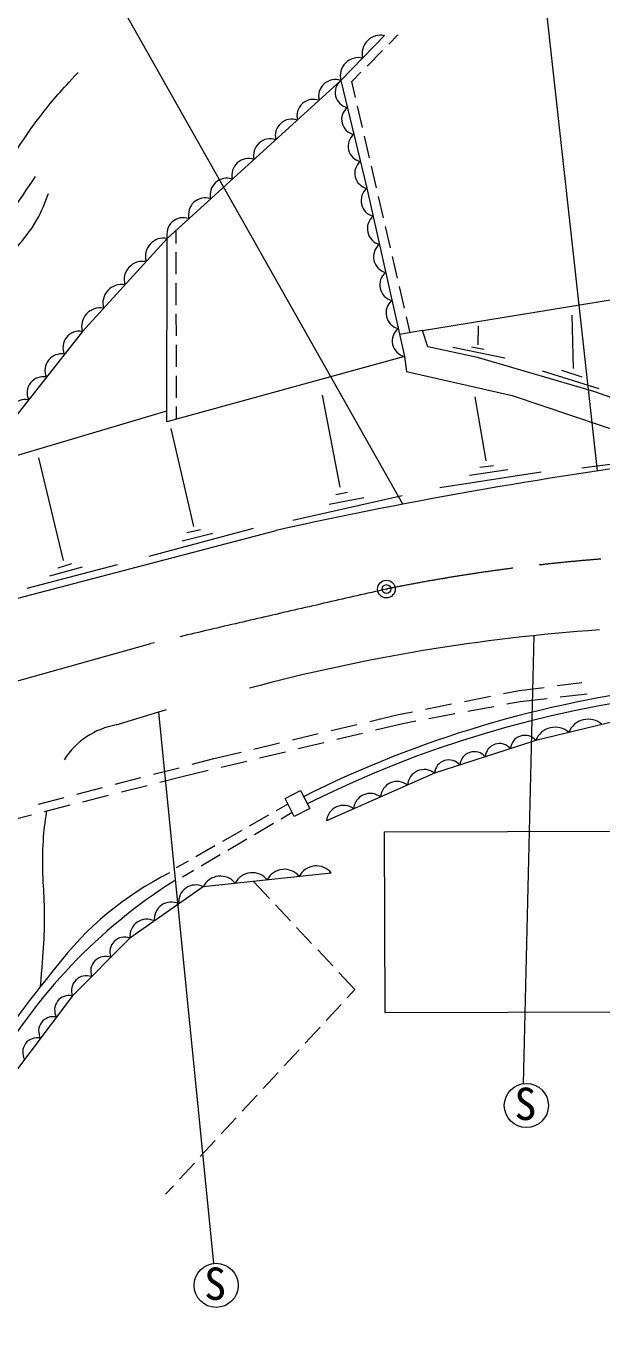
# Model space of a CAD drawing. Units: millimetres, scale not verified. Extents: x 40000 to 680000, y 20000 to 380000.
# Drawn here: x 247454 to 280095, y 265192 to 339081 of the extents above; entities that cross this region are included whole.
import ezdxf
from ezdxf.enums import TextEntityAlignment as Align

# ---------------------------------------------------------------- set-up
doc = ezdxf.new("R2010")
doc.units = ezdxf.units.MM
doc.header["$LTSCALE"] = 1000
doc.header["$PDMODE"] = 32
doc.header["$PDSIZE"] = 500
doc.linetypes.add('CHAIN', pattern=[18.5, 12, -1.5, 3.5, -1.5])
for name, color, linetype, lineweight in [('M-BGD', 7, 'Continuous', 13), ('M-BMK', 2, 'CHAIN', 13), ('M-BMK-SRVR', 3, 'Continuous', 13), ('M-STR-STRC', 7, 'Continuous', 13)]:
    doc.layers.add(name, color=color, linetype=linetype, lineweight=lineweight)
doc.styles.add('ＭＳ ゴシック', font='')
doc.styles.get('ＭＳ ゴシック').set_extended_font_data('MS Gothic')

msp = doc.modelspace()

# ---------------------------------------------------------------- linework, layer by layer
at = {"layer": 'M-BGD'}
for p, q in [((268016, 338060), (268532, 338582)), ((266784, 336817), (267664, 337705)), ((265916, 335940), (266432, 336462)), ((266128, 335030), (265916, 335940)), ((266525, 333326), (266241, 334543)), ((266922, 331621), (266639, 332839)), ((267320, 329917), (267036, 331134)), ((267717, 328213), (267433, 329430)), ((255949, 327495), (255949, 326769)), ((268114, 326508), (267830, 327726)), ((255425, 316648), (255460, 327050)), ((255950, 326269), (255951, 325019)), ((268511, 324804), (268228, 326021)), ((255951, 324519), (255952, 323269)), ((268909, 323100), (268625, 324317)), ((269932, 321826), (282840, 323946)), ((255952, 322769), (255953, 321519)), ((269234, 321703), (269022, 322613)), ((278478, 319673), (278399, 322697)), ((269932, 321826), (268620, 321594)), ((270231, 320899), (269932, 321826)), ((273076, 321017), (273102, 322095)), ((255954, 321019), (255955, 319769)), ((273045, 320294), (270231, 320899)), ((271639, 320885), (274584, 320280)), ((272699, 320912), (273401, 320771)), ((268896, 320350), (255425, 316648)), ((268896, 320350), (269014, 319500)), ((279632, 318375), (273045, 320294)), ((255955, 319269), (255956, 318019)), ((269014, 319500), (275010, 318144)), ((276716, 319542), (279924, 318543)), ((277803, 319586), (278960, 319209)), ((265266, 312955), (264260, 318161)), ((273539, 314439), (272908, 318068)), ((275010, 318144), (285372, 314642)), ((286958, 315778), (279632, 318375)), ((244533, 314032), (255428, 317286)), ((255957, 317519), (255957, 316794)), ((256962, 310723), (255675, 316268)), ((249581, 308800), (248184, 314615)), ((273184, 314084), (273953, 314182)), ((278958, 314049), (282974, 314555)), ((270916, 312940), (276655, 313827)), ((272593, 313630), (274762, 313946)), ((265010, 312541), (265680, 312659)), ((262584, 311081), (268777, 312481)), ((264635, 311988), (266607, 312363)), ((241189, 305144), (261621, 310503)), ((254428, 309049), (260354, 310635)), ((256304, 309908), (258040, 310346)), ((256567, 310381), (257339, 310548)), ((247517, 307222), (252632, 308577)), ((248806, 307932), (250646, 308445)), ((249279, 308379), (250055, 308629)), ((275659, 279152), (276252, 304541)), ((275410, 301428), (276813, 301607)), ((277557, 301702), (278960, 301881)), ((272307, 300811), (273778, 301103)), ((274514, 301249), (275410, 301428)), ((274714, 300665), (275456, 300803)), ((275456, 300803), (276987, 300978)), ((277732, 301063), (279263, 301237)), ((252565, 299479), (255405, 300347)), ((254953, 300209), (258078, 268958)), ((266933, 299680), (268468, 300047)), ((268468, 300047), (269365, 300225)), ((270100, 300372), (271571, 300664)), ((270290, 299841), (271765, 300116)), ((272502, 300253), (273977, 300528)), ((264745, 299156), (266204, 299505)), ((267255, 299191), (268810, 299566)), ((268810, 299566), (269553, 299704)), ((262557, 298633), (264016, 298982)), ((265068, 298663), (266526, 299015)), ((258105, 297567), (259639, 297934)), ((260369, 298109), (261828, 298458)), ((260694, 297607), (262152, 297959)), ((262881, 298135), (264339, 298487)), ((254685, 296678), (256137, 297055)), ((256863, 297244), (258105, 297567)), ((258507, 297080), (259965, 297431)), ((252508, 296111), (253959, 296489)), ((255042, 296230), (256223, 296529)), ((256223, 296529), (257777, 296904)), ((250330, 295545), (251782, 295923)), ((252861, 295678), (254315, 296046)), ((262132, 295303), (263003, 295757)), ((263003, 295757), (263531, 294746)), ((248153, 294979), (249604, 295356)), ((248498, 294575), (249952, 294943)), ((250679, 295127), (252134, 295495)), ((262294, 294992), (261629, 294612)), ((262659, 294291), (262132, 295303)), ((246317, 294024), (247771, 294391)), ((261194, 294364), (260109, 293745)), ((262542, 294517), (261911, 294145)), ((263531, 294746), (262659, 294291)), ((259675, 293497), (258589, 292877)), ((261480, 293892), (260403, 293257)), ((267761, 293411), (285954, 293470)), ((267761, 293411), (267794, 283182)), ((258155, 292629), (257069, 292010)), ((259972, 293004), (258895, 292369)), ((258464, 292116), (257387, 291481)), ((256635, 291762), (255970, 291382)), ((256956, 291228), (256325, 290856)), ((260338, 290611), (261246, 289645)), ((261588, 289280), (262444, 288369)), ((262786, 288005), (263642, 287094)), ((263984, 286729), (264840, 285818)), ((265182, 285454), (266090, 284487)), ((266090, 284487), (265647, 284007)), ((265307, 283640), (264459, 282722)), ((267794, 283182), (285987, 283241)), ((264119, 282355), (263271, 281437)), ((262931, 281070), (262083, 280152)), ((261744, 279785), (260895, 278867)), ((260556, 278500), (259707, 277582)), ((259368, 277215), (258519, 276297)), ((258180, 275930), (257331, 275012)), ((256992, 274645), (256143, 273727)), ((255804, 273360), (255360, 272880))]:
    msp.add_line(p, q, dxfattribs=at)
for points in [[(267780, 338538), (265295, 335994), (255460, 327050), (250646, 321775), (244533, 314032)], [(265295, 335994), (266776, 329890), (268896, 320350)], [(281970, 299957), (276346, 298603), (270607, 296749), (264490, 294041)], [(264756, 291083), (257499, 290308), (253341, 287402), (250088, 284116), (246465, 279316), (243033, 272986), (238080, 261704)]]:
    msp.add_lwpolyline(points, dxfattribs=at)
for centre in [(275812, 277911), (258226, 267717)]:
    msp.add_circle(centre, 1250, dxfattribs=at)
for centre, radius, start, end in [((267545, 337524), 1040, 76.96869, 194.37939), ((266303, 336252), 1040, 76.96869, 194.37939), ((264976, 335109), 940, 70.20471, 194.36338), ((265836, 335317), 866, 128.66286, 258.62425), ((263747, 333991), 940, 70.20471, 194.36338), ((266206, 333791), 866, 128.66286, 258.62425), ((262518, 332873), 940, 70.20471, 194.36338), ((261288, 331755), 940, 70.20471, 194.36338), ((266577, 332265), 866, 128.66286, 258.62425), ((260059, 330637), 940, 70.20471, 194.36338), ((266947, 330739), 866, 128.66286, 258.62425), ((258830, 329519), 940, 70.20471, 194.36338), ((267356, 329185), 913, 129.42923, 255.62578), ((257600, 328401), 940, 70.20471, 194.36338), ((256371, 327283), 940, 70.20471, 194.36338), ((267710, 327595), 913, 129.42923, 255.62578), ((255262, 326022), 1047, 79.11375, 196.12857), ((268063, 326005), 913, 129.42923, 255.62578), ((254059, 324703), 1047, 79.11375, 196.12857), ((268416, 324415), 913, 129.42923, 255.62578), ((252855, 323384), 1047, 79.11375, 196.12857), ((251652, 322065), 1047, 79.11375, 196.12857), ((268769, 322825), 913, 129.42923, 255.62578), ((250471, 320865), 926, 79.08869, 204.31841), ((269123, 321235), 913, 129.42923, 255.62578), ((249452, 319575), 926, 79.08869, 204.31841), ((248433, 318285), 926, 79.08869, 204.31841), ((247414, 316994), 926, 79.08869, 204.31841), ((319951, 46027), 270831, 97.33544, 102.43736), ((287249, 199812), 105304, 93.97301, 104.93317), ((291168, 239597), 62436, 76.76272, 116.62824), ((291298, 239285), 62316, 77.03457, 116.60033), ((253337, 295117), 4430, 100.02971, 147.35042), ((277443, 298168), 1180, 48.71536, 158.36221), ((279317, 298620), 1180, 48.71536, 158.36221), ((275727, 298068), 818, 40.79364, 175.00977), ((272857, 297141), 818, 40.79364, 175.00977), ((274292, 297605), 818, 40.79364, 175.00977), ((271422, 296678), 818, 40.79364, 175.00977), ((270024, 296000), 949, 52.12975, 175.63516), ((266966, 294646), 949, 52.12975, 175.63516), ((268495, 295323), 949, 52.12975, 175.63516), ((265437, 293969), 949, 52.12975, 175.63516), ((262097, 290213), 1082, 38.63886, 153.53717), ((263911, 290407), 1082, 38.63886, 153.53717), ((272405, 264513), 30929, 122.3241, 150.48968), ((263735, 274729), 18277, 116.49414, 142.94892), ((257072, 289443), 965, 63.76078, 186.16027), ((258468, 289826), 1082, 38.63886, 153.53717), ((260282, 290020), 1082, 38.63886, 153.53717), ((255687, 288474), 965, 63.76078, 186.16027), ((254301, 287505), 965, 63.76078, 186.16027), ((253044, 286612), 844, 69.33437, 201.24044), ((251959, 285517), 844, 69.33437, 201.24044), ((287215, 253855), 49657, 140.04976, 154.20582), ((250875, 284422), 844, 69.33437, 201.24044), ((249887, 283326), 815, 75.69117, 210.20266), ((248981, 282126), 815, 75.69117, 210.20266), ((248075, 280926), 815, 75.69117, 210.20266)]:
    msp.add_arc(centre, radius, start, end, dxfattribs=at)
for points, knots in [([(225828, 300846), (225776, 301571), (225781, 301866), (225899, 302504), (226058, 303362), (226411, 303767), (226787, 304555), (227059, 305127), (227061, 305575), (227536, 305994), (227875, 306294), (228192, 306255), (228601, 306448), (229046, 306659), (229408, 306643), (229725, 307020), (230004, 307352), (230065, 307613), (230198, 308026), (230486, 308918), (230456, 309465), (230647, 310383), (230854, 311379), (230893, 311959), (231209, 312927), (231487, 313777), (231698, 314248), (232185, 314997), (232838, 316001), (233412, 316416), (234323, 317194), (234878, 317668), (235333, 317754), (235861, 318259), (236325, 318703), (236526, 319016), (236867, 319560), (237503, 320577), (237709, 321232), (238287, 322282), (238748, 323120), (238892, 323677), (239522, 324397), (239972, 324912), (240349, 325073), (240912, 325462), (241680, 325993), (242202, 326151), (242953, 326705), (243736, 327282), (244149, 327662), (244758, 328420), (245538, 329392), (245704, 330119), (246370, 331172), (247097, 332321), (247488, 332981), (248323, 334056), (249084, 335036), (249386, 335365), (250408, 336452)], [0, 0, 0, 0, 1, 1, 1, 2, 2, 2, 3, 3, 3, 4, 4, 4, 5, 5, 5, 6, 6, 6, 7, 7, 7, 8, 8, 8, 9, 9, 9, 10, 10, 10, 11, 11, 11, 12, 12, 12, 13, 13, 13, 14, 14, 14, 15, 15, 15, 16, 16, 16, 17, 17, 17, 18, 18, 18, 19, 19, 19, 20, 20, 20, 20]), ([(229607, 301903), (230285, 303033), (230476, 303352), (230972, 304314), (231481, 305300), (231667, 305900), (232171, 306888), (232698, 307925), (233021, 308492), (233591, 309506), (234564, 311240), (235153, 312187), (236164, 313899), (236749, 314890), (237069, 315449), (237673, 316428), (238147, 317198), (238383, 317650), (238915, 318381), (239713, 319475), (240316, 319964), (241164, 321021), (241983, 322043), (242436, 322620), (243211, 323676), (244310, 325174), (244892, 326038), (245949, 327566), (246752, 328729), (247006, 329099), (247990, 330554)], [0, 0, 0, 0, 1, 1, 1, 2, 2, 2, 3, 3, 3, 4, 4, 4, 5, 5, 5, 6, 6, 6, 7, 7, 7, 8, 8, 8, 9, 9, 9, 10, 10, 10, 10]), ([(232324, 302663), (232755, 304132), (232930, 304594), (233435, 305786), (234235, 307673), (234998, 308576), (236038, 310342), (237016, 312000), (237546, 312940), (238612, 314543), (239640, 316088), (240334, 316871), (241393, 318396), (242552, 320064), (243148, 321035), (244292, 322715), (245267, 324146), (245795, 324962), (246806, 326368), (247234, 326963), (247554, 327241), (247931, 327870), (248312, 328507), (248417, 328782), (248729, 329593)], [0, 0, 0, 0, 1, 1, 1, 2, 2, 2, 3, 3, 3, 4, 4, 4, 5, 5, 5, 6, 6, 6, 7, 7, 7, 8, 8, 8, 8]), ([(248620, 294606), (248494, 293809), (248460, 293574), (248414, 292907), (248362, 292177), (248377, 291765), (248394, 291034), (248410, 290340), (248456, 289952), (248473, 289259), (248516, 287457), (248424, 286830), (248260, 284649)], [0, 0, 0, 0, 1, 1, 1, 2, 2, 2, 3, 3, 3, 4, 4, 4, 4])]:
    msp.add_open_spline(points, degree=3, knots=knots, dxfattribs=at)
at = {"layer": 'M-BMK'}
msp.add_line((171696, 280954), (255282, 304297), dxfattribs=at)
for centre, radius, start, end in [((287991, 207631), 101557, 66.00775, 101.4217), ((556537, -970219), 1309604, 102.73344, 103.33346)]:
    msp.add_arc(centre, radius, start, end, dxfattribs=at)
at = {"layer": 'M-BMK-SRVR'}
msp.add_circle((267880, 307176), 500, dxfattribs=at)
msp.add_point((267880, 307176), dxfattribs=at)
at = {"layer": 'M-STR-STRC'}
for p, q in [((268817, 311988), (249458, 346233)), ((276407, 344799), (279823, 313869))]:
    msp.add_line(p, q, dxfattribs=at)

# ---------------------------------------------------------------- texts
at = {"layer": 'M-BGD', "style": 'ＭＳ ゴシック'}
for p in [(275133, 276538), (257547, 266343)]:
    msp.add_text('S', height=1833, dxfattribs=at).set_placement(p, align=Align.BOTTOM_LEFT)

doc.saveas('drawing.dxf')
